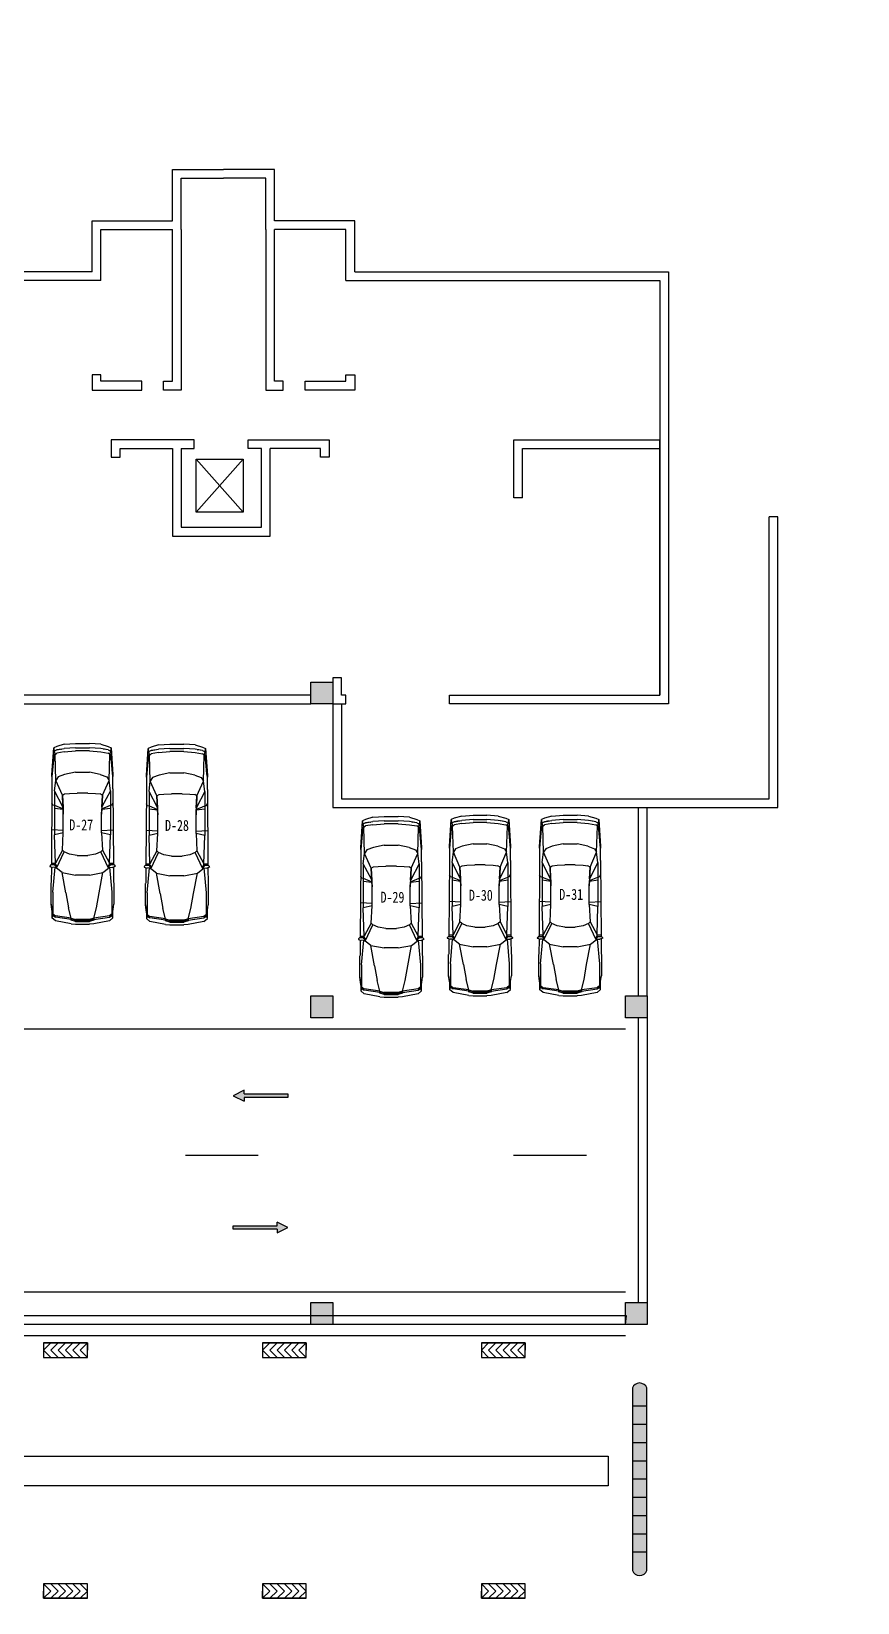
# Model space of a CAD drawing. Extents: x -266505272703 to 7385419, y -354256 to 107640740655.
# Drawn here: x 3309435 to 3332085, y -107374 to -64333 of the extents above; entities that cross this region are included whole.
import ezdxf

# ---------------------------------------------------------------- set-up
doc = ezdxf.new("R2010")
doc.units = 0
doc.header["$LTSCALE"] = 1000
for name, color, linetype in [('jb1', 42, 'Continuous'), ('PUB_TEXT', 7, 'Continuous'), ('QC', 8, 'Continuous'), ('ROOF', 4, 'Continuous'), ('图框', 6, 'Continuous'), ('红线', 1, 'Continuous')]:
    doc.layers.add(name, color=color, linetype=linetype)
doc.styles.get("Standard").update_dxf_attribs({"font": 'rs.shx', "bigfont": 'hztxt.shx'})
doc.styles.add('STYLE2', font='NSimSun.ttf', dxfattribs={"width": 0.8})

# ---------------------------------------------------------------- blocks, each defined once
blk = doc.blocks.new('M_F27')
for p, q in [((984, 905), (1020, 939)), ((1036, 935), (1062, 857)), ((-2489, 522), (-2514, 196)), ((-2489, 522), (-2426, 736)), ((-2426, 736), (-2389, 824)), ((-2389, 824), (-1610, 874)), ((-2389, 824), (-1560, 874)), ((-2264, 812), (-2389, 824)), ((-2364, 522), (-2389, 196)), ((-2326, 736), (-2364, 522)), ((-2326, 736), (-2351, 596)), ((-2351, 594), (-2351, 596)), ((-2326, 736), (-2288, 811)), ((-2301, 196), (-2276, 522)), ((-2200, 786), (-2288, 811)), ((-2276, 522), (-2238, 736)), ((-2200, 786), (-2238, 736)), ((-1560, 874), (-2212, 815)), ((-2208, 815), (-2211, 814)), ((-1660, 862), (-2208, 815)), ((-1446, 761), (-2200, 786)), ((-1622, 510), (-1685, 196)), ((-1560, 874), (-1660, 862)), ((-1622, 510), (-1547, 698)), ((-1617, 869), (-1620, 866)), ((-1208, 874), (-1610, 874)), ((-1547, 698), (-1446, 761)), ((-1145, 799), (-1446, 761)), ((-1019, 572), (-1446, 761)), ((-1208, 874), (980, 889)), ((-1145, 799), (-682, 557)), ((-1145, 799), (124, 799)), ((-1070, 371), (-1057, 510)), ((-1019, 572), (-1057, 510)), ((-680, 556), (-1019, 572)), ((-1019, 572), (-479, 547)), ((-743, 849), (-793, 874)), ((-730, 799), (-743, 849)), ((-630, 555), (-730, 799)), ((-680, 556), (-630, 555)), ((-642, 799), (-605, 554)), ((-605, 554), (-630, 555)), ((-479, 547), (-605, 554)), ((61, 547), (-479, 547)), ((-2, 547), (-27, 877)), ((124, 799), (61, 547)), ((61, 547), (564, 572)), ((941, 773), (124, 799)), ((564, 572), (941, 773)), ((564, 572), (614, 522)), ((1079, 748), (614, 522)), ((614, 522), (677, 371)), ((941, 773), (941, 874)), ((983, 777), (941, 773)), ((941, 773), (987, 765)), ((980, 902), (995, 790)), ((980, 790), (980, 898)), ((995, 790), (980, 790)), ((980, 790), (992, 746)), ((992, 746), (1021, 747)), ((995, 790), (1022, 746)), ((1022, 748), (995, 790)), ((1021, 747), (1022, 748)), ((1053, 768), (1022, 746)), ((1036, 756), (1079, 748)), ((1051, 889), (1497, 893)), ((1057, 776), (1062, 857)), ((1770, 849), (1058, 784)), ((1204, 585), (1079, 748)), ((1795, 472), (1204, 585)), ((1280, 196), (1204, 585)), ((1506, 899), (2121, 899)), ((2461, 849), (1770, 849)), ((2222, 397), (1795, 472)), ((2272, 876), (2121, 899)), ((2272, 876), (2272, 874)), ((2437, 851), (2272, 876)), ((2511, 874), (2287, 874)), ((2398, 849), (2461, 773)), ((2437, 850), (2433, 851)), ((2498, 773), (2436, 849)), ((2511, 874), (2450, 850)), ((2461, 773), (2523, 321)), ((2561, 321), (2498, 773)), ((2599, 773), (2511, 874)), ((2599, 773), (2687, 321)), ((-2514, -206), (-2514, 196)), ((-2389, -206), (-2389, 196)), ((-2301, 196), (-2301, -206)), ((-1685, -206), (-1685, 196)), ((-1082, 145), (-1070, 371)), ((-1082, 145), (-1082, -156)), ((677, 371), (714, 145)), ((714, -156), (714, 145)), ((1280, 196), (1280, -206)), ((2523, 321), (2222, 397)), ((2523, 321), (2586, 321)), ((2523, 321), (2561, 196)), ((2580, 196), (2542, 321)), ((2561, 196), (2561, -206)), ((2611, 196), (2574, 321)), ((2580, 321), (2618, 196)), ((2580, 196), (2580, -206)), ((2611, 196), (2611, -206)), ((2618, -206), (2618, 196)), ((2687, 321), (2699, 196)), ((2699, -206), (2699, 196)), ((-2489, -533), (-2514, -206)), ((-2389, -206), (-2364, -533)), ((-2276, -533), (-2301, -206)), ((-1685, -206), (-1622, -520)), ((-1070, -382), (-1082, -156)), ((-1057, -520), (-1070, -382)), ((677, -382), (614, -533)), ((714, -156), (677, -382)), ((1204, -596), (1280, -206)), ((1795, -483), (2222, -407)), ((2523, -332), (2222, -407)), ((2523, -332), (2461, -784)), ((2561, -332), (2498, -784)), ((2523, -332), (2561, -206)), ((2586, -332), (2523, -332)), ((2580, -206), (2542, -332)), ((2618, -6), (2561, -6)), ((2574, -332), (2611, -206)), ((2618, -206), (2580, -332)), ((2687, -332), (2599, -784)), ((2687, -332), (2699, -206)), ((-2489, -533), (-2426, -747)), ((-2426, -747), (-2389, -835)), ((-2389, -835), (-2264, -823)), ((-1560, -885), (-2389, -835)), ((-1610, -885), (-2389, -835)), ((-2326, -747), (-2364, -533)), ((-2351, -607), (-2351, -605)), ((-2351, -607), (-2326, -747)), ((-2326, -747), (-2288, -822)), ((-2288, -822), (-2200, -797)), ((-2276, -533), (-2238, -747)), ((-2200, -797), (-2238, -747)), ((-2212, -826), (-1560, -885)), ((-2208, -826), (-2211, -825)), ((-1660, -872), (-2208, -826)), ((-1446, -772), (-2200, -797)), ((-1560, -885), (-1660, -872)), ((-1622, -520), (-1547, -709)), ((-1621, -877), (-1617, -880)), ((-1610, -885), (-1208, -885)), ((-1547, -709), (-1446, -772)), ((-1019, -583), (-1446, -772)), ((-1145, -809), (-1446, -772)), ((-1208, -885), (980, -900)), ((-682, -568), (-1145, -809)), ((-1145, -809), (124, -809)), ((-1019, -583), (-1057, -520)), ((-479, -558), (-1019, -583)), ((-1019, -583), (-680, -567)), ((-743, -860), (-793, -885)), ((-743, -860), (-730, -809)), ((-730, -809), (-630, -566)), ((-680, -567), (-682, -568)), ((-680, -567), (-630, -566)), ((-605, -565), (-642, -809)), ((-630, -566), (-605, -565)), ((-605, -565), (-479, -558)), ((61, -558), (-479, -558)), ((-2, -558), (-27, -884)), ((61, -558), (124, -809)), ((564, -583), (61, -558)), ((941, -784), (124, -809)), ((614, -533), (564, -583)), ((564, -583), (941, -784)), ((1079, -759), (614, -533)), ((987, -776), (941, -784)), ((983, -788), (941, -784)), ((941, -885), (941, -784)), ((992, -757), (980, -800)), ((995, -800), (980, -800)), ((995, -800), (980, -913)), ((980, -909), (980, -800)), ((992, -757), (1021, -758)), ((995, -800), (1022, -757)), ((1022, -758), (995, -800)), ((1021, -758), (1022, -758)), ((1022, -757), (1053, -779)), ((1036, -767), (1079, -759)), ((1036, -946), (1062, -867)), ((1051, -901), (1497, -904)), ((1057, -787), (1062, -867)), ((1770, -860), (1058, -795)), ((1204, -596), (1079, -759)), ((1795, -483), (1204, -596)), ((1770, -860), (2461, -860)), ((2121, -910), (2272, -887)), ((2270, -887), (2121, -910)), ((2437, -861), (2272, -887)), ((2272, -885), (2272, -887)), ((2285, -885), (2511, -885)), ((2398, -860), (2461, -784)), ((2436, -860), (2498, -784)), ((2437, -861), (2436, -860)), ((2450, -861), (2511, -885)), ((2599, -784), (2511, -885)), ((984, -916), (1020, -950)), ((2121, -910), (1506, -910))]:
    blk.add_line(p, q)
for centre, start, end in [((1027, 932), 18.1573, 132.965), ((990, 898), 132.965, 179.7454), ((1047, 776), 305.1542, 356.8636), ((1047, -787), 3.1798, 54.8458), ((990, -909), 180.2546, 227.035), ((1027, -942), 227.035, 341.8427)]:
    blk.add_arc(centre, 10, start, end)
at = {"width": 0.8, "flags": 9}
for tag in ['XSIZE', 'YSIZE']:
    blk.add_attdef(tag, (0, 0), '', height=0.5, dxfattribs=at)

msp = doc.modelspace()

# ---------------------------------------------------------------- hatches: boundary and pattern name
at = {"layer": 'jb1', "linetype": 'ByBlock'}
h = msp.add_hatch(color=256, dxfattribs=at)
h.paths.add_polyline_path([(3207028, 61244), (3207028, -349256), (3784028, -349256), (3784028, 61244)], flags=16)
h.paths.add_polyline_path([(3194528, -354256), (3194528, 66244), (3789028, 66244), (3789028, -354256)])
h.paths.add_polyline_path([(3205987, -18360), (3205987, -12971), (3203126, -12971), (3203126, -18360)], flags=24)
h.paths.add_polyline_path([(3201099, -18348), (3201099, -12948), (3198270, -12948), (3198270, -18348)], flags=24)
edge = h.paths.add_edge_path(flags=16)
edge.add_line((3207028, 61244), (3197028, 61244))
edge.add_line((3197028, 61244), (3197028, -23256))
edge.add_line((3197028, -23256), (3207028, -23256))
edge = h.paths.add_edge_path(flags=16)
edge.add_line((3202028, 61244), (3202028, -18256))
h.paths.add_polyline_path([(3201021, -22371), (3201021, -20286), (3198223, -20286), (3198223, -22371)], flags=24)
h.paths.add_polyline_path([(3205457, -22424), (3205457, -20318), (3202722, -20318), (3202722, -22424)], flags=24)
edge = h.paths.add_edge_path(flags=0)
edge.add_line((3197028, -18256), (3207028, -18256))
edge = h.paths.add_edge_path(flags=0)
edge.add_line((3197028, -10756), (3207028, -10756))
edge = h.paths.add_edge_path(flags=0)
edge.add_line((3197028, 744), (3207028, 744))
h.paths.add_polyline_path([(3205940, 8359), (3205940, 13623), (3203017, 13623), (3203017, 8359)], flags=24)
h.paths.add_polyline_path([(3200990, 8419), (3200990, 12965), (3198161, 12965), (3198161, 8419)], flags=24)
edge = h.paths.add_edge_path(flags=0)
edge.add_line((3197028, 8244), (3207028, 8244))
edge = h.paths.add_edge_path(flags=0)
edge.add_line((3197028, 15744), (3207028, 15744))
h.paths.add_polyline_path([(3201180, 34865), (3201180, 40170), (3198382, 40170), (3198382, 34865)], flags=24)
h.paths.add_polyline_path([(3205969, 34786), (3205969, 39997), (3203329, 39997), (3203329, 34786)], flags=24)
edge = h.paths.add_edge_path(flags=0)
edge.add_line((3197028, 27244), (3207028, 27244))
edge = h.paths.add_edge_path(flags=0)
edge.add_line((3197028, 34744), (3207028, 34744))
edge = h.paths.add_edge_path(flags=0)
edge.add_line((3197028, 42244), (3207028, 42244))
edge = h.paths.add_edge_path(flags=0)
edge.add_line((3197028, 53744), (3207028, 53744))
edge = h.paths.add_edge_path(flags=0)
edge.add_line((3504528, -349256), (3504528, -335256))
edge.add_line((3504528, -335256), (3784028, -335256))
edge = h.paths.add_edge_path(flags=0)
edge.add_line((3580028, -344756), (3670028, -344756))
edge = h.paths.add_edge_path(flags=0)
edge.add_line((3580028, -340256), (3670028, -340256))
h.paths.add_polyline_path([(3580921, -339322), (3586279, -339322), (3586279, -336555), (3580921, -336555)], flags=8)
h.paths.add_polyline_path([(3581167, -348327), (3586242, -348327), (3586242, -345529), (3581167, -345529)], flags=8)
edge = h.paths.add_edge_path(flags=0)
edge.add_line((3511834, -341564), (3511834, -341020))
edge = h.paths.add_edge_path(flags=0)
edge.add_line((3518840, -341020), (3518840, -341564))
edge = h.paths.add_edge_path(flags=0)
edge.add_line((3517008, -341564), (3517008, -341020))
edge = h.paths.add_edge_path(flags=0)
edge.add_arc((3515337, -341290), 439, 0, 360)
edge = h.paths.add_edge_path(flags=0)
edge.add_arc((3515337, -341290), 952, 0, 360)
edge = h.paths.add_edge_path(flags=0)
edge.add_line((3513691, -341020), (3513691, -341564))
edge = h.paths.add_edge_path(flags=0)
edge.add_line((3580028, -349256), (3580028, -335256))
h.paths.add_polyline_path([(3528821, -347040), (3562658, -347040), (3562658, -344592), (3528821, -344592)], flags=8)
edge = h.paths.add_edge_path(flags=0)
edge.add_arc((3514570, -346293), 254, 23.8671, 164.0253)
edge = h.paths.add_edge_path(flags=0)
edge.add_line((3514326, -346552), (3514326, -346775))
edge.add_line((3514326, -346775), (3514216, -346775))
edge.add_line((3514216, -346775), (3514216, -346328))
edge = h.paths.add_edge_path(flags=0)
edge.add_line((3514216, -346258), (3514216, -345945))
edge.add_line((3514216, -345945), (3514326, -345945))
edge.add_line((3514326, -345945), (3514326, -346034))
edge = h.paths.add_edge_path(flags=0)
edge.add_line((3513019, -343617), (3515077, -343617))
edge = h.paths.add_edge_path(flags=0)
edge.add_line((3515077, -344162), (3513019, -344162))
edge = h.paths.add_edge_path(flags=0)
edge.add_line((3513019, -341564), (3513019, -343617))
edge = h.paths.add_edge_path(flags=0)
edge.add_line((3512499, -343617), (3512499, -341564))
edge = h.paths.add_edge_path(flags=0)
edge.add_line((3513019, -344830), (3512499, -344830))
h.paths.add_polyline_path([(3512811, -345945), (3512918, -345945), (3512918, -346778), (3512811, -346778)], flags=0)
h.paths.add_polyline_path([(3512802, -345680), (3512915, -345680), (3512915, -345855), (3512802, -345855)], flags=0)
edge = h.paths.add_edge_path(flags=0)
edge.add_line((3512499, -344830), (3512499, -344162))
edge = h.paths.add_edge_path(flags=0)
edge.add_line((3511834, -343617), (3512499, -343617))
edge = h.paths.add_edge_path(flags=0)
edge.add_line((3511834, -344162), (3511834, -343617))
edge = h.paths.add_edge_path(flags=0)
edge.add_line((3512499, -344162), (3511834, -344162))
edge = h.paths.add_edge_path(flags=0)
edge.add_line((3512484, -346058), (3512484, -346775))
edge.add_line((3512484, -346775), (3512370, -346775))
edge.add_line((3512370, -346775), (3512370, -346058))
edge = h.paths.add_edge_path(flags=0)
edge.add_line((3512370, -346058), (3512213, -346058))
edge.add_line((3512213, -346058), (3512213, -345948))
edge.add_line((3512213, -345948), (3512370, -345948))
edge = h.paths.add_edge_path(flags=0)
edge.add_line((3512370, -345948), (3512370, -345683))
edge.add_line((3512370, -345683), (3512484, -345683))
edge.add_line((3512484, -345683), (3512484, -345948))
edge = h.paths.add_edge_path(flags=0)
edge.add_line((3512484, -345948), (3512641, -345948))
edge.add_line((3512641, -345948), (3512641, -346058))
edge.add_line((3512641, -346058), (3512484, -346058))
edge = h.paths.add_edge_path(flags=0)
edge.add_line((3513019, -344162), (3513019, -344830))
edge = h.paths.add_edge_path(flags=0)
edge.add_arc((3514570, -346293), 356, 174.3933, 185.6067)
edge = h.paths.add_edge_path(flags=0)
edge.add_arc((3513552, -346367), 312, 10.9739, 349.0261)
edge = h.paths.add_edge_path(flags=0)
edge.add_line((3513859, -346308), (3513859, -346427))
edge = h.paths.add_edge_path(flags=0)
edge.add_arc((3513552, -346367), 428, 44.2885, 315.7115)
edge = h.paths.add_edge_path(flags=0)
edge.add_line((3513859, -346068), (3513859, -345945))
edge.add_line((3513859, -345945), (3513978, -345945))
edge.add_line((3513978, -345945), (3513978, -346781))
edge.add_line((3513978, -346781), (3513859, -346781))
edge.add_line((3513859, -346781), (3513859, -346666))
edge = h.paths.add_edge_path(flags=0)
edge.add_line((3512499, -341564), (3511834, -341564))
edge = h.paths.add_edge_path(flags=0)
edge.add_line((3513691, -341564), (3513019, -341564))
edge = h.paths.add_edge_path(flags=0)
edge.add_line((3518197, -341564), (3518197, -343617))
edge = h.paths.add_edge_path(flags=0)
edge.add_line((3517677, -343617), (3517677, -341564))
edge = h.paths.add_edge_path(flags=0)
edge.add_line((3518865, -344162), (3518197, -344162))
edge = h.paths.add_edge_path(flags=0)
edge.add_line((3518197, -343617), (3518865, -343617))
edge = h.paths.add_edge_path(flags=0)
edge.add_line((3518197, -344162), (3518197, -344830))
edge = h.paths.add_edge_path(flags=0)
edge.add_line((3518865, -343617), (3518865, -344162))
edge = h.paths.add_edge_path(flags=0)
edge.add_line((3515597, -342974), (3515597, -343617))
edge = h.paths.add_edge_path(flags=0)
edge.add_line((3515077, -342974), (3515597, -342974))
edge = h.paths.add_edge_path(flags=0)
edge.add_line((3515077, -343617), (3515077, -342974))
edge = h.paths.add_edge_path(flags=0)
edge.add_line((3515597, -343617), (3517677, -343617))
edge = h.paths.add_edge_path(flags=0)
edge.add_line((3517677, -344830), (3517677, -344162))
edge = h.paths.add_edge_path(flags=0)
edge.add_line((3517677, -344162), (3515597, -344162))
edge = h.paths.add_edge_path(flags=0)
edge.add_line((3515077, -344805), (3515077, -344162))
edge = h.paths.add_edge_path(flags=0)
edge.add_line((3515597, -344805), (3515077, -344805))
edge = h.paths.add_edge_path(flags=0)
edge.add_line((3515597, -344162), (3515597, -344805))
edge = h.paths.add_edge_path(flags=0)
edge.add_line((3518197, -344830), (3517677, -344830))
edge = h.paths.add_edge_path(flags=0)
edge.add_arc((3518301, -346289), 254, 23.8671, 164.0253)
edge = h.paths.add_edge_path(flags=0)
edge.add_line((3518057, -346219), (3518057, -346359))
edge = h.paths.add_edge_path(flags=0)
edge.add_line((3518057, -346359), (3518057, -346548))
edge = h.paths.add_edge_path(flags=0)
edge.add_line((3518057, -346548), (3518057, -346771))
edge.add_line((3518057, -346771), (3517947, -346771))
edge.add_line((3517947, -346771), (3517947, -346324))
edge = h.paths.add_edge_path(flags=0)
edge.add_arc((3518301, -346289), 356, 174.3933, 185.6067)
edge = h.paths.add_edge_path(flags=0)
edge.add_line((3517947, -346255), (3517947, -345941))
edge.add_line((3517947, -345941), (3518057, -345941))
edge.add_line((3518057, -345941), (3518057, -346030))
edge = h.paths.add_edge_path(flags=0)
edge.add_arc((3518301, -346289), 356, 11.9054, 133.2969)
edge = h.paths.add_edge_path(flags=0)
edge.add_line((3518649, -346216), (3518649, -346771))
edge.add_line((3518649, -346771), (3518533, -346771))
edge.add_line((3518533, -346771), (3518533, -346559))
edge = h.paths.add_edge_path(flags=0)
edge.add_line((3518533, -346392), (3518533, -346559))
edge = h.paths.add_edge_path(flags=0)
edge.add_line((3518533, -346392), (3518533, -346187))
edge = h.paths.add_edge_path(flags=0)
edge.add_arc((3517283, -346363), 312, 10.9739, 349.0261)
edge = h.paths.add_edge_path(flags=0)
edge.add_line((3517590, -346304), (3517590, -346423))
edge = h.paths.add_edge_path(flags=0)
edge.add_arc((3517283, -346363), 428, 44.2885, 315.7115)
edge = h.paths.add_edge_path(flags=0)
edge.add_line((3517590, -346064), (3517590, -345941))
edge.add_line((3517590, -345941), (3517709, -345941))
edge.add_line((3517709, -345941), (3517709, -346777))
edge.add_line((3517709, -346777), (3517590, -346777))
edge.add_line((3517590, -346777), (3517590, -346663))
edge = h.paths.add_edge_path(flags=0)
edge.add_line((3516060, -346333), (3516060, -346166))
edge = h.paths.add_edge_path(flags=0)
edge.add_line((3516060, -346333), (3516060, -346538))
edge = h.paths.add_edge_path(flags=0)
edge.add_arc((3516292, -346436), 254, 203.8671, 344.0253)
edge = h.paths.add_edge_path(flags=0)
edge.add_line((3516537, -346505), (3516537, -346366))
edge = h.paths.add_edge_path(flags=0)
edge.add_line((3516537, -346366), (3516537, -346176))
edge = h.paths.add_edge_path(flags=0)
edge.add_line((3516537, -346176), (3516537, -345954))
edge.add_line((3516537, -345954), (3516647, -345954))
edge.add_line((3516647, -345954), (3516647, -346401))
edge = h.paths.add_edge_path(flags=0)
edge.add_arc((3516292, -346436), 356, 354.3933, 365.6067)
edge = h.paths.add_edge_path(flags=0)
edge.add_line((3516647, -346470), (3516647, -346784))
edge.add_line((3516647, -346784), (3516537, -346784))
edge.add_line((3516537, -346784), (3516537, -346695))
edge = h.paths.add_edge_path(flags=0)
edge.add_arc((3516292, -346436), 356, 191.9054, 313.2969)
edge = h.paths.add_edge_path(flags=0)
edge.add_line((3515944, -346509), (3515944, -345954))
edge.add_line((3515944, -345954), (3516060, -345954))
edge.add_line((3516060, -345954), (3516060, -346166))
h.paths.add_polyline_path([(3515258, -347039), (3515371, -346773), (3515050, -345951), (3515179, -345951), (3515429, -346606), (3515696, -345947), (3515822, -345947), (3515379, -347039)], flags=0)
edge = h.paths.add_edge_path(flags=0)
edge.add_line((3514326, -346223), (3514326, -346363))
edge = h.paths.add_edge_path(flags=0)
edge.add_line((3514326, -346363), (3514326, -346552))
edge = h.paths.add_edge_path(flags=0)
edge.add_arc((3514570, -346293), 356, 11.9054, 133.2969)
edge = h.paths.add_edge_path(flags=0)
edge.add_line((3514918, -346220), (3514918, -346775))
edge.add_line((3514918, -346775), (3514802, -346775))
edge.add_line((3514802, -346775), (3514802, -346563))
edge = h.paths.add_edge_path(flags=0)
edge.add_line((3514802, -346396), (3514802, -346563))
edge = h.paths.add_edge_path(flags=0)
edge.add_line((3514802, -346396), (3514802, -346190))
edge = h.paths.add_edge_path(flags=0)
edge.add_line((3518840, -341564), (3518197, -341564))
edge = h.paths.add_edge_path(flags=0)
edge.add_line((3517677, -341564), (3517008, -341564))
h.paths.add_polyline_path([(3580874, -344098), (3586179, -344098), (3586179, -341300), (3580874, -341300)], flags=8)
edge = h.paths.add_edge_path(flags=0)
edge.add_line((3515077, -338991), (3513019, -338991))
edge = h.paths.add_edge_path(flags=0)
edge.add_line((3513019, -338447), (3515077, -338447))
edge = h.paths.add_edge_path(flags=0)
edge.add_line((3512499, -337779), (3513019, -337779))
edge = h.paths.add_edge_path(flags=0)
edge.add_line((3511834, -338447), (3512499, -338447))
edge = h.paths.add_edge_path(flags=0)
edge.add_line((3511834, -338991), (3511834, -338447))
edge = h.paths.add_edge_path(flags=0)
edge.add_line((3512499, -338991), (3511834, -338991))
edge = h.paths.add_edge_path(flags=0)
edge.add_line((3512499, -338447), (3512499, -337779))
edge = h.paths.add_edge_path(flags=0)
edge.add_line((3511834, -341020), (3512499, -341020))
edge = h.paths.add_edge_path(flags=0)
edge.add_line((3512499, -341020), (3512499, -338991))
edge = h.paths.add_edge_path(flags=0)
edge.add_line((3513019, -337779), (3513019, -338447))
edge = h.paths.add_edge_path(flags=0)
edge.add_line((3513019, -341020), (3513691, -341020))
edge = h.paths.add_edge_path(flags=0)
edge.add_line((3513019, -338991), (3513019, -341020))
edge = h.paths.add_edge_path(flags=0)
edge.add_line((3518865, -338991), (3518197, -338991))
edge = h.paths.add_edge_path(flags=0)
edge.add_line((3518197, -338447), (3518865, -338447))
edge = h.paths.add_edge_path(flags=0)
edge.add_line((3518197, -337779), (3518197, -338447))
edge = h.paths.add_edge_path(flags=0)
edge.add_line((3518865, -338447), (3518865, -338991))
edge = h.paths.add_edge_path(flags=0)
edge.add_line((3517677, -338991), (3515622, -338991))
edge = h.paths.add_edge_path(flags=0)
edge.add_line((3515077, -339634), (3515077, -338991))
edge = h.paths.add_edge_path(flags=0)
edge.add_line((3515622, -339634), (3515077, -339634))
edge = h.paths.add_edge_path(flags=0)
edge.add_line((3515622, -338991), (3515622, -339634))
edge = h.paths.add_edge_path(flags=0)
edge.add_line((3515622, -337804), (3515622, -338447))
edge = h.paths.add_edge_path(flags=0)
edge.add_line((3515077, -337804), (3515622, -337804))
edge = h.paths.add_edge_path(flags=0)
edge.add_line((3515077, -338447), (3515077, -337804))
edge = h.paths.add_edge_path(flags=0)
edge.add_line((3515622, -338447), (3517677, -338447))
edge = h.paths.add_edge_path(flags=0)
edge.add_line((3517677, -338447), (3517677, -337779))
edge = h.paths.add_edge_path(flags=0)
edge.add_line((3517677, -337779), (3518197, -337779))
edge = h.paths.add_edge_path(flags=0)
edge.add_line((3518197, -341020), (3518840, -341020))
edge = h.paths.add_edge_path(flags=0)
edge.add_line((3517008, -341020), (3517677, -341020))
edge = h.paths.add_edge_path(flags=0)
edge.add_line((3517677, -341020), (3517677, -338991))
edge = h.paths.add_edge_path(flags=0)
edge.add_line((3518197, -338991), (3518197, -341020))
h.paths.add_polyline_path([(3748525, -351778), (3760192, -351778), (3760192, -349903), (3748525, -349903)], flags=24)
edge = h.paths.add_edge_path(flags=0)
edge.add_line((3710028, -342256), (3784028, -342256))
edge = h.paths.add_edge_path(flags=0)
edge.add_line((3601028, -335256), (3601028, -349256))
edge = h.paths.add_edge_path(flags=0)
edge.add_line((3589528, -335256), (3589528, -349256))
edge = h.paths.add_edge_path(flags=0)
edge.add_line((3612528, -335256), (3612528, -349256))
edge = h.paths.add_edge_path(flags=0)
edge.add_line((3624028, -335256), (3624028, -349256))
edge = h.paths.add_edge_path(flags=0)
edge.add_line((3647028, -335256), (3647028, -349256))
edge = h.paths.add_edge_path(flags=0)
edge.add_line((3635528, -335256), (3635528, -349256))
edge = h.paths.add_edge_path(flags=0)
edge.add_line((3658528, -335256), (3658528, -349256))
edge = h.paths.add_edge_path(flags=0)
edge.add_line((3670028, -335256), (3670028, -349256))
h.paths.add_polyline_path([(3711053, -341578), (3716432, -341578), (3716432, -338749), (3711053, -338749)], flags=8)
edge = h.paths.add_edge_path(flags=0)
edge.add_line((3710028, -335256), (3710028, -349256))
edge = h.paths.add_edge_path(flags=0)
edge.add_line((3720028, -335256), (3720028, -349256))
h.paths.add_polyline_path([(3711079, -345640), (3716406, -345640), (3716406, -342968), (3711079, -342968)], flags=8)
h.paths.add_polyline_path([(3711053, -348311), (3716432, -348311), (3716432, -345482), (3711053, -345482)], flags=8)
h.paths.add_polyline_path([(3624911, -339311), (3632210, -339311), (3632210, -336482), (3624911, -336482)], flags=8)
h.paths.add_polyline_path([(3602005, -339364), (3609221, -339364), (3609221, -336472), (3602005, -336472)], flags=8)
h.paths.add_polyline_path([(3590516, -339353), (3597689, -339353), (3597689, -336524), (3590516, -336524)], flags=8)
h.paths.add_polyline_path([(3613157, -339384), (3619486, -339384), (3619486, -336493), (3613157, -336493)], flags=8)
h.paths.add_polyline_path([(3647932, -339290), (3655148, -339290), (3655148, -336587), (3647932, -336587)], flags=8)
h.paths.add_polyline_path([(3636077, -339384), (3642406, -339384), (3642406, -336493), (3636077, -336493)], flags=8)
h.paths.add_polyline_path([(3659500, -339327), (3666558, -339327), (3666558, -336529), (3659500, -336529)], flags=8)
h.paths.add_polyline_path([(3711074, -338940), (3716222, -338940), (3716222, -336236), (3711074, -336236)], flags=8)
edge = h.paths.add_edge_path(flags=0)
edge.add_line((3760028, -335256), (3760028, -349256))
edge = h.paths.add_edge_path(flags=0)
edge.add_line((3770028, -335256), (3770028, -349256))
h.paths.add_polyline_path([(3761611, -342149), (3766706, -342149), (3766706, -339414), (3761611, -339414)], flags=8)
h.paths.add_polyline_path([(3768122, -351862), (3777724, -351862), (3777724, -349980), (3768122, -349980)], flags=24)
edge = h.paths.add_edge_path(flags=0)
edge.add_line((3760028, -345756), (3784028, -345756))
h.paths.add_polyline_path([(3761437, -348959), (3766512, -348959), (3766512, -346162), (3761437, -346162)], flags=8)
h.paths.add_polyline_path([(3761482, -345773), (3766693, -345773), (3766693, -342881), (3761482, -342881)], flags=8)
edge = h.paths.add_edge_path(flags=0)
edge.add_line((3760028, -338756), (3784028, -338756))
h.paths.add_polyline_path([(3761355, -338711), (3766723, -338711), (3766723, -335787), (3761355, -335787)], flags=8)
h.paths.add_polyline_path([(3732909, -341175), (3744153, -341175), (3744153, -336791), (3732909, -336791)], flags=8)
h.paths.add_polyline_path([(3774282, -341950), (3776471, -341950), (3776471, -339865), (3774282, -339865)], flags=8)
h.paths.add_polyline_path([(3681133, -345871), (3701185, -345871), (3701185, -340511), (3681133, -340511)], flags=8)
h.paths.add_polyline_path([(3444535, -317388), (3497618, -317388), (3497618, -307471), (3444535, -307471)], flags=8)
for points in [[(3317098, -82757), (3317699, -82757), (3317699, -82157), (3317098, -82157)], [(3317098, -91357), (3317699, -91357), (3317699, -90757), (3317098, -90757)], [(3325718, -91357), (3326319, -91357), (3326319, -90757), (3325718, -90757)], [(3317098, -99758), (3317699, -99758), (3317699, -99157), (3317098, -99157)], [(3325718, -99758), (3326319, -99758), (3326319, -99157), (3325718, -99157)]]:
    msp.add_hatch(color=256, dxfattribs=at).paths.add_polyline_path(points)
at = {"layer": '图框', "linetype": 'ByBlock'}
for points in [[(3315268, -93440), (3315268, -93340), (3314968, -93490), (3315268, -93640), (3315268, -93540), (3316468, -93540), (3316468, -93440)], [(3316168, -97149), (3316168, -97249), (3316468, -97099), (3316168, -96949), (3316168, -97049), (3314968, -97049), (3314968, -97149)]]:
    msp.add_hatch(color=256, dxfattribs=at).paths.add_polyline_path(points)
at = {"layer": '红线', "linetype": 'ByBlock'}
h = msp.add_hatch(color=7, dxfattribs=at)
h.paths.add_polyline_path([(3326309, -101496, 0.685475), (3325909, -101496), (3325909, -101996), (3326309, -101996)])
h.paths.add_polyline_path([(3326309, -102496), (3325909, -102496), (3325909, -102996), (3326309, -102996)])
h.paths.add_polyline_path([(3326309, -103496), (3325909, -103496), (3325909, -103996), (3326309, -103996)])
h.paths.add_polyline_path([(3325909, -104996), (3326309, -104996), (3326309, -104496), (3325909, -104496)])
h.paths.add_polyline_path([(3326309, -105996), (3326309, -105496), (3325909, -105496), (3325909, -105996)])
h = msp.add_hatch(color=2, dxfattribs=at)
h.paths.add_polyline_path([(3325909, -102496), (3326309, -102496), (3326309, -101996), (3325909, -101996)])
h.paths.add_polyline_path([(3326309, -102996), (3325909, -102996), (3325909, -103496), (3326309, -103496)])
h.paths.add_polyline_path([(3326309, -104496), (3326309, -103996), (3325909, -103996), (3325909, -104496)])
h.paths.add_polyline_path([(3326309, -105496), (3326309, -104996), (3325909, -104996), (3325909, -105496)])
msp.add_hatch(color=2, dxfattribs=at).paths.add_polyline_path([(3326309, -105996), (3325909, -105996), (3325909, -106496, 0.685475), (3326309, -106496)])

# ---------------------------------------------------------------- linework, layer by layer
at = {"layer": 'jb1', "linetype": 'ByBlock'}
for p, q in [((3313299, -69517), (3313299, -68117)), ((3313299, -68117), (3314699, -68117)), ((3313539, -69757), (3313539, -68357)), ((3313539, -68357), (3314699, -68357)), ((3316099, -68117), (3314699, -68117)), ((3315859, -68357), (3314699, -68357)), ((3315859, -69757), (3315859, -68357)), ((3316099, -69517), (3316099, -68117)), ((3311099, -70917), (3311099, -69517)), ((3311099, -69517), (3313299, -69517)), ((3318299, -69517), (3316099, -69517)), ((3318299, -70917), (3318299, -69517)), ((3311339, -71157), (3311339, -69757)), ((3311339, -69757), (3313299, -69757)), ((3313299, -73917), (3313299, -69757)), ((3313539, -69757), (3313539, -74157)), ((3315859, -69757), (3315859, -74157)), ((3318059, -69757), (3316099, -69757)), ((3316099, -73917), (3316099, -69757)), ((3318059, -71157), (3318059, -69757)), ((3311099, -70917), (3306099, -70917)), ((3318299, -70917), (3326899, -70917)), ((3326899, -70917), (3326899, -82757)), ((3311339, -71157), (3306339, -71157)), ((3318059, -71157), (3326659, -71157)), ((3326659, -71157), (3326659, -82517)), ((3311099, -73741), (3311099, -74157)), ((3311339, -73741), (3311099, -73741)), ((3311339, -73917), (3311339, -73741)), ((3312459, -73917), (3311339, -73917)), ((3312459, -74157), (3312459, -73917)), ((3313059, -74157), (3313059, -73917)), ((3313059, -73917), (3313299, -73917)), ((3316339, -73917), (3316099, -73917)), ((3316339, -74157), (3316339, -73917)), ((3316939, -73917), (3318059, -73917)), ((3316939, -74157), (3316939, -73917)), ((3318059, -73917), (3318059, -73741)), ((3318059, -73741), (3318299, -73741)), ((3318299, -73741), (3318299, -74157)), ((3311099, -74157), (3312459, -74157)), ((3313539, -74157), (3313059, -74157)), ((3315859, -74157), (3316339, -74157)), ((3318299, -74157), (3316939, -74157)), ((3313299, -75517), (3311626, -75517)), ((3311626, -75517), (3311626, -75997)), ((3313899, -75517), (3313299, -75517)), ((3313899, -75757), (3313899, -75517)), ((3315379, -75757), (3315379, -75517)), ((3315379, -75517), (3315979, -75517)), ((3315979, -75517), (3317597, -75517)), ((3317597, -75517), (3317597, -75997)), ((3322659, -77107), (3322659, -75517)), ((3322659, -75517), (3326659, -75517)), ((3326659, -82517), (3326659, -75517)), ((3326659, -75517), (3326659, -75757)), ((3311626, -75997), (3311866, -75997)), ((3311866, -75997), (3311866, -75757)), ((3311866, -75757), (3313299, -75757)), ((3313299, -75757), (3313299, -78157)), ((3313539, -75757), (3313539, -77917)), ((3313539, -75757), (3313899, -75757)), ((3313949, -76051), (3315239, -77504)), ((3315239, -76051), (3313949, -77504)), ((3315739, -75757), (3315379, -75757)), ((3315739, -77917), (3315739, -75757)), ((3315979, -78157), (3315979, -75757)), ((3317357, -75757), (3315979, -75757)), ((3317357, -75997), (3317357, -75757)), ((3317597, -75997), (3317357, -75997)), ((3322899, -77107), (3322899, -75757)), ((3322899, -75757), (3326659, -75757)), ((3322899, -77107), (3322659, -77107)), ((3329899, -77634), (3329659, -77634)), ((3329659, -85357), (3329659, -77634)), ((3329899, -85597), (3329899, -77634)), ((3313299, -78157), (3315979, -78157)), ((3313539, -77917), (3315739, -77917)), ((3317939, -82037), (3317699, -82037)), ((3317699, -82037), (3317699, -82157)), ((3317939, -82277), (3317939, -82037)), ((3317098, -82517), (3309099, -82517)), ((3317939, -82517), (3317939, -82277)), ((3318059, -82517), (3317939, -82517)), ((3318059, -82757), (3318059, -82517)), ((3320899, -82757), (3320899, -82517)), ((3320899, -82517), (3326659, -82517)), ((3308498, -82757), (3317098, -82757)), ((3317699, -82757), (3318059, -82757)), ((3317699, -82757), (3317699, -85357)), ((3317939, -82757), (3317939, -85357)), ((3326899, -82757), (3320899, -82757)), ((3317699, -85357), (3317699, -85597)), ((3317699, -85597), (3326899, -85597)), ((3317939, -85357), (3326899, -85357)), ((3326079, -90757), (3326079, -85597)), ((3326319, -90757), (3326319, -85597)), ((3326899, -85357), (3329659, -85357)), ((3326899, -85597), (3329899, -85597)), ((3325898, -90757), (3326018, -90757)), ((3326079, -99157), (3326079, -91357)), ((3326319, -91357), (3326319, -99758)), ((3325898, -99157), (3326018, -99157)), ((3325718, -99758), (3292099, -99758)), ((3325747, -99519), (3309099, -99519)), ((3325718, -99758), (3325747, -99519))]:
    msp.add_line(p, q, dxfattribs=at)
for points in [[(3313949, -76051), (3315239, -76051), (3315239, -77504), (3313949, -77504)], [(3317098, -82157), (3317699, -82157), (3317699, -82757), (3317098, -82757)], [(3317098, -82157), (3317699, -82157), (3317699, -82757), (3317098, -82757)], [(3317098, -90757), (3317699, -90757), (3317699, -91357), (3317098, -91357)], [(3317098, -90757), (3317699, -90757), (3317699, -91357), (3317098, -91357)], [(3325718, -90757), (3326319, -90757), (3326319, -91357), (3325718, -91357)], [(3325718, -90757), (3326319, -90757), (3326319, -91357), (3325718, -91357)], [(3317098, -99157), (3317699, -99157), (3317699, -99758), (3317098, -99758)], [(3317098, -99157), (3317699, -99157), (3317699, -99758), (3317098, -99758)], [(3325718, -99157), (3326319, -99157), (3326319, -99758), (3325718, -99758)], [(3325718, -99157), (3326319, -99157), (3326319, -99758), (3325718, -99758)]]:
    msp.add_lwpolyline(points, close=True, dxfattribs=at)
at = {"layer": 'ROOF', "linetype": 'ByBlock'}
for p, q in [((3309770, -100259), (3309770, -100659)), ((3310970, -100259), (3309770, -100259)), ((3309770, -100259), (3309770, -100459)), ((3309770, -100259), (3310170, -100259)), ((3309770, -100259), (3309970, -100259)), ((3309970, -100259), (3309770, -100459)), ((3310170, -100259), (3309970, -100459)), ((3310170, -100259), (3310370, -100259)), ((3310370, -100259), (3310170, -100459)), ((3310370, -100259), (3310570, -100259)), ((3310570, -100259), (3310370, -100459)), ((3310570, -100259), (3310770, -100259)), ((3310770, -100259), (3310570, -100459)), ((3310770, -100259), (3310970, -100259)), ((3310970, -100259), (3310770, -100459)), ((3310970, -100659), (3310970, -100259)), ((3310970, -100259), (3310970, -100459)), ((3315770, -100259), (3315770, -100659)), ((3316970, -100259), (3315770, -100259)), ((3315770, -100259), (3315770, -100459)), ((3315770, -100259), (3316170, -100259)), ((3315770, -100259), (3315970, -100259)), ((3315970, -100259), (3315770, -100459)), ((3316170, -100259), (3315970, -100459)), ((3316170, -100259), (3316370, -100259)), ((3316370, -100259), (3316170, -100459)), ((3316370, -100259), (3316570, -100259)), ((3316570, -100259), (3316370, -100459)), ((3316570, -100259), (3316770, -100259)), ((3316770, -100259), (3316570, -100459)), ((3316770, -100259), (3316970, -100259)), ((3316970, -100259), (3316770, -100459)), ((3316970, -100659), (3316970, -100259)), ((3316970, -100259), (3316970, -100459)), ((3321770, -100259), (3321770, -100659)), ((3322970, -100259), (3321770, -100259)), ((3321770, -100259), (3321770, -100459)), ((3321770, -100259), (3322170, -100259)), ((3321770, -100259), (3321970, -100259)), ((3321970, -100259), (3321770, -100459)), ((3322170, -100259), (3321970, -100459)), ((3322170, -100259), (3322370, -100259)), ((3322370, -100259), (3322170, -100459)), ((3322370, -100259), (3322570, -100259)), ((3322570, -100259), (3322370, -100459)), ((3322570, -100259), (3322770, -100259)), ((3322770, -100259), (3322570, -100459)), ((3322770, -100259), (3322970, -100259)), ((3322970, -100259), (3322770, -100459)), ((3322970, -100659), (3322970, -100259)), ((3322970, -100259), (3322970, -100459)), ((3309770, -100459), (3309970, -100659)), ((3309770, -100659), (3310970, -100659)), ((3309970, -100459), (3310170, -100659)), ((3310170, -100459), (3310370, -100659)), ((3310370, -100459), (3310570, -100659)), ((3310570, -100459), (3310770, -100659)), ((3310770, -100459), (3310970, -100659)), ((3315770, -100459), (3315970, -100659)), ((3315770, -100659), (3316970, -100659)), ((3315970, -100459), (3316170, -100659)), ((3316170, -100459), (3316370, -100659)), ((3316370, -100459), (3316570, -100659)), ((3316570, -100459), (3316770, -100659)), ((3316770, -100459), (3316970, -100659)), ((3321770, -100459), (3321970, -100659)), ((3321770, -100659), (3322970, -100659)), ((3321970, -100459), (3322170, -100659)), ((3322170, -100459), (3322370, -100659)), ((3322370, -100459), (3322570, -100659)), ((3322570, -100459), (3322770, -100659)), ((3322770, -100459), (3322970, -100659)), ((3310970, -106858), (3309770, -106858)), ((3309770, -106858), (3309770, -107258)), ((3309970, -107058), (3309770, -106858)), ((3309770, -107258), (3309770, -107058)), ((3309770, -107258), (3309970, -107058)), ((3310170, -107058), (3309970, -106858)), ((3309970, -107258), (3310170, -107058)), ((3310370, -107058), (3310170, -106858)), ((3310170, -107258), (3310370, -107058)), ((3310570, -107058), (3310370, -106858)), ((3310370, -107258), (3310570, -107058)), ((3310770, -107058), (3310570, -106858)), ((3310570, -107258), (3310770, -107058)), ((3310970, -107058), (3310770, -106858)), ((3310770, -107258), (3310970, -107058)), ((3310970, -107258), (3310970, -106858)), ((3310970, -107258), (3310970, -107058)), ((3316970, -106858), (3315770, -106858)), ((3315770, -106858), (3315770, -107258)), ((3315970, -107058), (3315770, -106858)), ((3315770, -107258), (3315770, -107058)), ((3315770, -107258), (3315970, -107058)), ((3316170, -107058), (3315970, -106858)), ((3315970, -107258), (3316170, -107058)), ((3316370, -107058), (3316170, -106858)), ((3316170, -107258), (3316370, -107058)), ((3316570, -107058), (3316370, -106858)), ((3316370, -107258), (3316570, -107058)), ((3316770, -107058), (3316570, -106858)), ((3316570, -107258), (3316770, -107058)), ((3316970, -107058), (3316770, -106858)), ((3316770, -107258), (3316970, -107058)), ((3316970, -107258), (3316970, -106858)), ((3316970, -107258), (3316970, -107058)), ((3322970, -106858), (3321770, -106858)), ((3321770, -106858), (3321770, -107258)), ((3321970, -107058), (3321770, -106858)), ((3321770, -107258), (3321770, -107058)), ((3321770, -107258), (3321970, -107058)), ((3322170, -107058), (3321970, -106858)), ((3321970, -107258), (3322170, -107058)), ((3322370, -107058), (3322170, -106858)), ((3322170, -107258), (3322370, -107058)), ((3322570, -107058), (3322370, -106858)), ((3322370, -107258), (3322570, -107058)), ((3322770, -107058), (3322570, -106858)), ((3322570, -107258), (3322770, -107058)), ((3322970, -107058), (3322770, -106858)), ((3322770, -107258), (3322970, -107058)), ((3322970, -107258), (3322970, -106858)), ((3322970, -107258), (3322970, -107058)), ((3309770, -107258), (3310970, -107258)), ((3309970, -107258), (3309770, -107258)), ((3310170, -107258), (3309970, -107258)), ((3310370, -107258), (3310170, -107258)), ((3310570, -107258), (3310370, -107258)), ((3310970, -107258), (3310570, -107258)), ((3310970, -107258), (3310770, -107258)), ((3315770, -107258), (3316970, -107258)), ((3315970, -107258), (3315770, -107258)), ((3316170, -107258), (3315970, -107258)), ((3316370, -107258), (3316170, -107258)), ((3316570, -107258), (3316370, -107258)), ((3316970, -107258), (3316570, -107258)), ((3316970, -107258), (3316770, -107258)), ((3321770, -107258), (3322970, -107258)), ((3321970, -107258), (3321770, -107258)), ((3322170, -107258), (3321970, -107258)), ((3322370, -107258), (3322170, -107258)), ((3322570, -107258), (3322370, -107258)), ((3322970, -107258), (3322570, -107258)), ((3322970, -107258), (3322770, -107258))]:
    msp.add_line(p, q, dxfattribs=at)
at = {"layer": '图框', "linetype": 'ByBlock'}
for p, q in [((3315268, -93340), (3314968, -93490)), ((3315268, -93440), (3315268, -93340)), ((3314968, -93490), (3315268, -93640)), ((3315268, -93440), (3316468, -93440)), ((3316468, -93540), (3315268, -93540)), ((3315268, -93540), (3315268, -93640)), ((3316468, -93440), (3316468, -93540)), ((3314968, -97049), (3316168, -97049)), ((3314968, -97149), (3314968, -97049)), ((3316168, -97149), (3314968, -97149)), ((3316168, -97049), (3316168, -96949)), ((3316468, -97099), (3316168, -96949)), ((3316168, -97249), (3316468, -97099)), ((3316168, -97149), (3316168, -97249))]:
    msp.add_line(p, q, dxfattribs=at)
at = {"layer": '红线', "linetype": 'ByBlock'}
for p, q in [((3276099, -91657), (3325718, -91657)), ((3315655, -95123), (3313655, -95123)), ((3324655, -95123), (3322655, -95123)), ((3276099, -98857), (3325718, -98857)), ((3276099, -100058), (3325718, -100058)), ((3325909, -101496), (3325909, -106496)), ((3326309, -106496), (3326309, -101496)), ((3326309, -101996), (3325909, -101996)), ((3326309, -102496), (3325909, -102496)), ((3326309, -102996), (3325909, -102996)), ((3326309, -103496), (3325909, -103496)), ((3326309, -103996), (3325909, -103996)), ((3326309, -104496), (3325909, -104496)), ((3326309, -104996), (3325909, -104996)), ((3326309, -105496), (3325909, -105496)), ((3326309, -105996), (3325909, -105996))]:
    msp.add_line(p, q, dxfattribs=at)
msp.add_lwpolyline([(3291411, -103362), (3325243, -103362), (3325243, -104174), (3291411, -104174)], close=True, dxfattribs=at)
for centre, start, end in [((3326109, -101573), 21.1406, 158.8594), ((3326109, -106419), 201.1406, 338.8594)]:
    msp.add_arc(centre, 214, start, end, dxfattribs=at)

# ---------------------------------------------------------------- block references
at = {"layer": 'QC', "xscale": 0.9500000001862645, "yscale": 0.9500000001862645, "zscale": 0.95, "rotation": 270}
for p in [(3310840, -86227), (3313428, -86245), (3319303, -88226), (3321738, -88192), (3324208, -88192)]:
    msp.add_blockref('M_F27', p, dxfattribs=at)

# ---------------------------------------------------------------- texts
at = {"layer": 'PUB_TEXT', "style": 'STYLE2', "width": 0.8}
for s, p in [('D-27', (3310474, -86220)), ('D-28', (3313099, -86234)), ('D-29', (3319007, -88200)), ('D-30', (3321430, -88146)), ('D-31', (3323906, -88123))]:
    msp.add_text(s, height=300, dxfattribs=at).set_placement(p)

doc.saveas('drawing.dxf')
